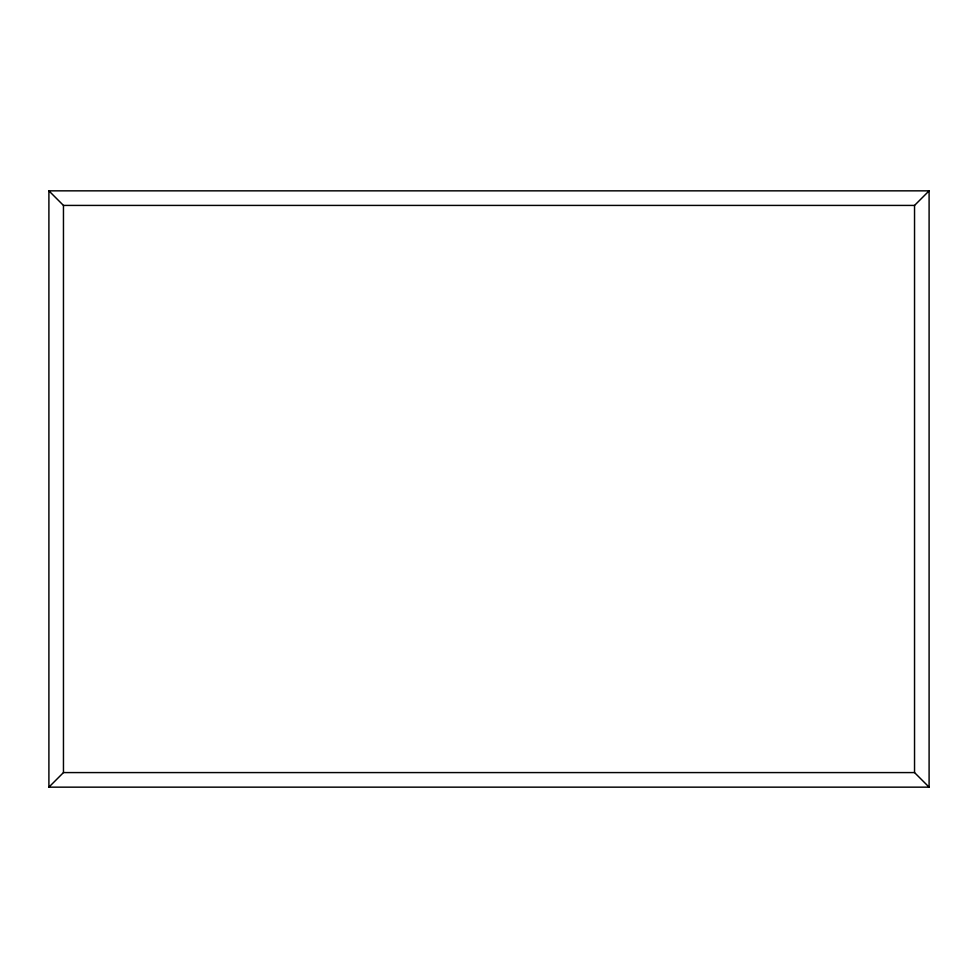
<?xml version="1.0" encoding="UTF-8"?>
<svg xmlns="http://www.w3.org/2000/svg" width="978" height="978" viewBox="0 0 978 978"><rect width="100%" height="100%" fill="white"/><g stroke="black" fill="none" stroke-linecap="round" stroke-linejoin="round"><path stroke-width="1.47" d="M48.9 787.156L63.46 772.583L914.54 772.583L929.1 787.156L929.1 190.844L48.9 190.844L48.9 787.156L929.1 787.156M48.9 190.844L63.46 205.417L914.54 205.417L929.1 190.844M914.54 205.417L914.54 772.583M63.46 205.417L63.46 772.583"/></g></svg>
